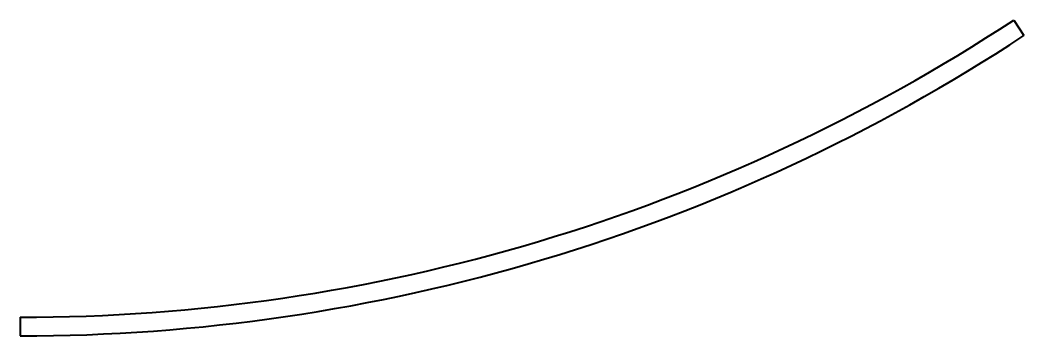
# Model space of a CAD drawing. Extents: x -1151682 to -1149795, y -314050 to -313456.
import ezdxf

# ---------------------------------------------------------------- set-up
doc = ezdxf.new("R2010")
doc.units = 0
doc.layers.get('0').update_dxf_attribs({"linetype": 'CONTINUOUS', "lineweight": 40})

msp = doc.modelspace()

# ---------------------------------------------------------------- linework, layer by layer
at = {"color": 7}
for p, q in [((-1149813.7, -313456.2), (-1149794.5, -313485.5)), ((-1151682.1, -314014.6), (-1151682.1, -314049.6))]:
    msp.add_line(p, q, dxfattribs=at)
for radius in [3405, 3440]:
    msp.add_arc((-1151682.1, -310609.6), radius, 270, 303.2784, dxfattribs=at)

doc.saveas('drawing.dxf')
